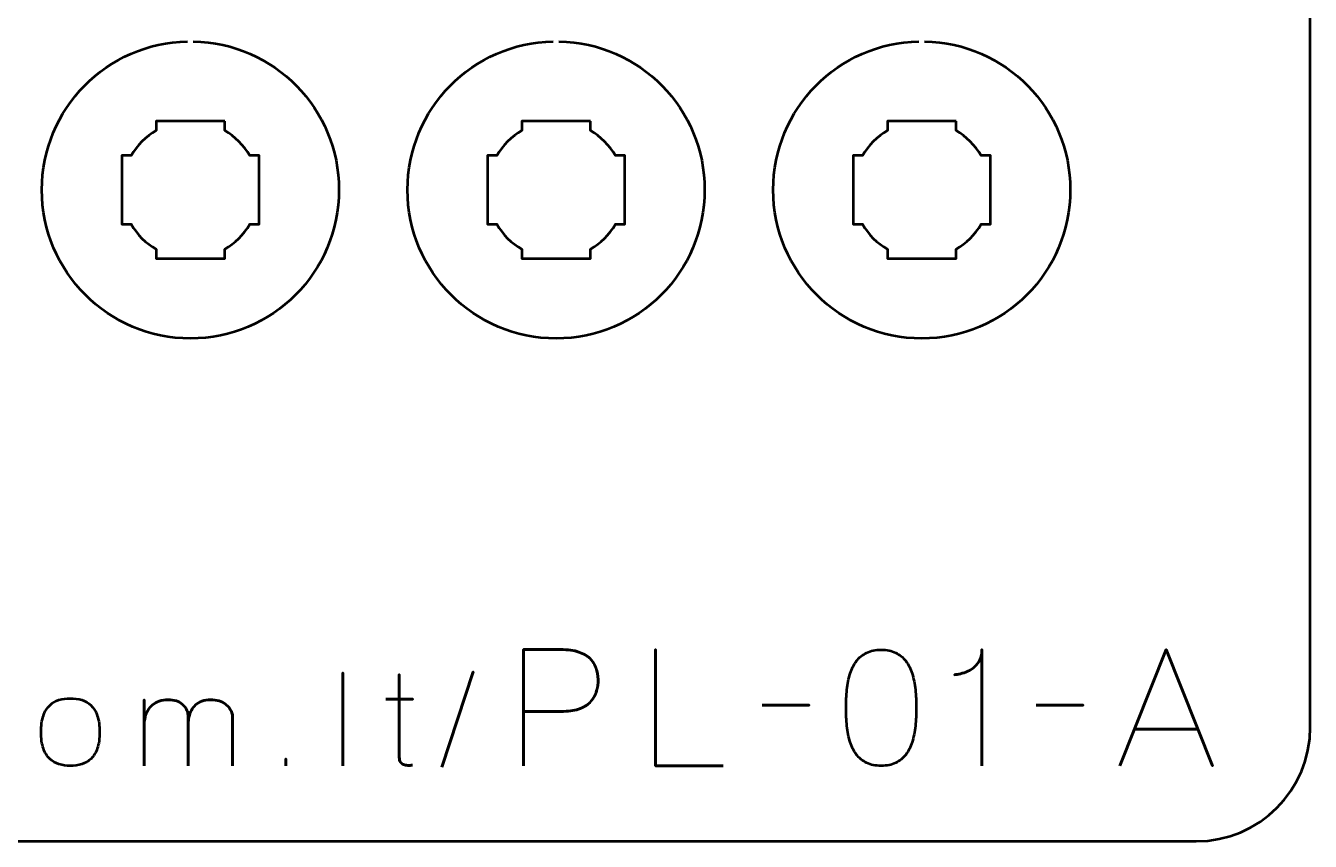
# Model space of a CAD drawing. Header units: centimetres. Extents: x -21 to 0, y -29.7 to 0.
# Drawn here: x -5.62 to 0, y -29.7 to -26.13 of the extents above; entities that cross this region are included whole.
import ezdxf

# ---------------------------------------------------------------- set-up
doc = ezdxf.new("R2010")
doc.units = ezdxf.units.CM
doc.header["$MEASUREMENT"] = 0
doc.layers.add('Layer 1', color=7, linetype='Continuous')

msp = doc.modelspace()

# ---------------------------------------------------------------- linework, layer by layer
at = {"layer": 'Layer 1', "color": 1, "lineweight": 53}
msp.add_open_spline([(-21.00003, -29.19995), (-21.00003, -29.19995), (-21.00003, -5.89992), (-21.00003, -5.89992), (-21.00003, -5.89992), (-21.00003, -5.81709), (-20.93286, -5.74992), (-20.85003, -5.74992), (-20.85003, -5.74992), (-20.7672, -5.74992), (-20.70003, -5.68275), (-20.70003, -5.59992), (-20.70003, -5.59992), (-20.70003, -5.51709), (-20.7672, -5.44992), (-20.85003, -5.44992), (-20.85003, -5.44992), (-20.93286, -5.44992), (-21.00003, -5.38275), (-21.00003, -5.29992), (-21.00003, -5.29992), (-21.00003, -5.21709), (-20.93286, -5.14992), (-20.85003, -5.14992), (-20.85003, -5.14992), (-20.7672, -5.14992), (-20.70003, -5.08275), (-20.70003, -4.99992), (-20.70003, -4.99992), (-20.70003, -4.91709), (-20.7672, -4.84992), (-20.85003, -4.84992), (-20.85003, -4.84992), (-20.93286, -4.84992), (-21.00003, -4.78275), (-21.00003, -4.69992), (-21.00003, -4.69992), (-21.00003, -4.61709), (-20.93286, -4.54992), (-20.85003, -4.54992), (-20.85003, -4.54992), (-20.7672, -4.54992), (-20.70003, -4.48275), (-20.70003, -4.39992), (-20.70003, -4.39992), (-20.70003, -4.31709), (-20.7672, -4.24992), (-20.85003, -4.24992), (-20.85003, -4.24992), (-20.93286, -4.24992), (-21.00003, -4.18275), (-21.00003, -4.09992), (-21.00003, -4.09992), (-21.00003, -4.01709), (-20.93286, -3.94992), (-20.85003, -3.94992), (-20.85003, -3.94992), (-20.7672, -3.94992), (-20.70003, -3.88275), (-20.70003, -3.79992), (-20.70003, -3.79992), (-20.70003, -3.71709), (-20.7672, -3.64992), (-20.85003, -3.64992), (-20.85003, -3.64992), (-20.93286, -3.64992), (-21.00003, -3.58275), (-21.00003, -3.49992), (-21.00003, -3.49992), (-21.00003, -3.41709), (-20.93286, -3.34992), (-20.85003, -3.34992), (-20.85003, -3.34992), (-20.7672, -3.34992), (-20.70003, -3.28275), (-20.70003, -3.19992), (-20.70003, -3.19992), (-20.70003, -3.11709), (-20.7672, -3.04992), (-20.85003, -3.04992), (-20.85003, -3.04992), (-20.93286, -3.04992), (-21.00003, -2.98275), (-21.00003, -2.89992), (-21.00003, -2.89992), (-21.00003, -2.81709), (-20.93286, -2.74992), (-20.85003, -2.74992), (-20.85003, -2.74992), (-20.7672, -2.74992), (-20.70003, -2.68275), (-20.70003, -2.59992), (-20.70003, -2.59992), (-20.70003, -2.51709), (-20.7672, -2.44992), (-20.85003, -2.44992), (-20.85003, -2.44992), (-20.93286, -2.44992), (-21.00003, -2.38275), (-21.00003, -2.29992), (-21.00003, -2.29992), (-21.00003, -2.21709), (-20.93286, -2.14992), (-20.85003, -2.14992), (-20.85003, -2.14992), (-20.7672, -2.14992), (-20.70003, -2.08275), (-20.70003, -1.99992), (-20.70003, -1.99992), (-20.70003, -1.91709), (-20.7672, -1.84992), (-20.85003, -1.84992), (-20.85003, -1.84992), (-20.93286, -1.84992), (-21.00003, -1.78275), (-21.00003, -1.69992), (-21.00003, -1.69992), (-21.00003, -1.61709), (-20.93286, -1.54992), (-20.85003, -1.54992), (-20.85003, -1.54992), (-20.7672, -1.54992), (-20.70003, -1.48275), (-20.70003, -1.39992), (-20.70003, -1.39992), (-20.70003, -1.31709), (-20.7672, -1.24992), (-20.85003, -1.24992), (-20.85003, -1.24992), (-20.93286, -1.24992), (-21.00003, -1.18275), (-21.00003, -1.09992), (-21.00003, -1.09992), (-21.00003, -1.09992), (-21.00003, -0.49992), (-21.00003, -0.49992), (-21.00003, -0.49992), (-21.00003, -0.22295), (-20.77694, 0.00004), (-20.49994, 0.00004), (-20.49994, 0.00004), (-20.49994, 0.00004), (-0.50008, 0.00004), (-0.50008, 0.00004), (-0.50008, 0.00004), (-0.22294, 0.00004), (0.00002, -0.22295), (0.00002, -0.49992), (0.00002, -0.49992), (0.00002, -0.49992), (0.00002, -29.19995), (0.00002, -29.19995), (0.00002, -29.19995), (0.00002, -29.47695), (-0.22294, -29.70004), (-0.50008, -29.70004), (-0.50008, -29.70004), (-0.50008, -29.70004), (-20.49994, -29.70004), (-20.49994, -29.70004), (-20.49994, -29.70004), (-20.77694, -29.70004), (-21.00003, -29.47695), (-21.00003, -29.19995)], degree=3, knots=[0, 0, 0, 0, 0.0243902, 0.0243902, 0.0243902, 0.0243902, 0.0487805, 0.0487805, 0.0487805, 0.0487805, 0.0731707, 0.0731707, 0.0731707, 0.0731707, 0.097561, 0.097561, 0.097561, 0.097561, 0.1219512, 0.1219512, 0.1219512, 0.1219512, 0.1463415, 0.1463415, 0.1463415, 0.1463415, 0.1707317, 0.1707317, 0.1707317, 0.1707317, 0.195122, 0.195122, 0.195122, 0.195122, 0.2195122, 0.2195122, 0.2195122, 0.2195122, 0.2439024, 0.2439024, 0.2439024, 0.2439024, 0.2682927, 0.2682927, 0.2682927, 0.2682927, 0.2926829, 0.2926829, 0.2926829, 0.2926829, 0.3170732, 0.3170732, 0.3170732, 0.3170732, 0.3414634, 0.3414634, 0.3414634, 0.3414634, 0.3658537, 0.3658537, 0.3658537, 0.3658537, 0.3902439, 0.3902439, 0.3902439, 0.3902439, 0.4146341, 0.4146341, 0.4146341, 0.4146341, 0.4390244, 0.4390244, 0.4390244, 0.4390244, 0.4634146, 0.4634146, 0.4634146, 0.4634146, 0.4878049, 0.4878049, 0.4878049, 0.4878049, 0.5121951, 0.5121951, 0.5121951, 0.5121951, 0.5365854, 0.5365854, 0.5365854, 0.5365854, 0.5609756, 0.5609756, 0.5609756, 0.5609756, 0.5853659, 0.5853659, 0.5853659, 0.5853659, 0.6097561, 0.6097561, 0.6097561, 0.6097561, 0.6341463, 0.6341463, 0.6341463, 0.6341463, 0.6585366, 0.6585366, 0.6585366, 0.6585366, 0.6829268, 0.6829268, 0.6829268, 0.6829268, 0.7073171, 0.7073171, 0.7073171, 0.7073171, 0.7317073, 0.7317073, 0.7317073, 0.7317073, 0.7560976, 0.7560976, 0.7560976, 0.7560976, 0.7804878, 0.7804878, 0.7804878, 0.7804878, 0.804878, 0.804878, 0.804878, 0.804878, 0.8292683, 0.8292683, 0.8292683, 0.8292683, 0.8536585, 0.8536585, 0.8536585, 0.8536585, 0.8780488, 0.8780488, 0.8780488, 0.8780488, 0.902439, 0.902439, 0.902439, 0.902439, 0.9268293, 0.9268293, 0.9268293, 0.9268293, 0.9512195, 0.9512195, 0.9512195, 0.9512195, 0.9756098, 0.9756098, 0.9756098, 0.9756098, 1, 1, 1, 1], dxfattribs=at)
at = {"layer": 'Layer 1', "lineweight": 53}
for points, knots in [([(-4.88748, -26.20009), (-4.53411, -26.20677), (-4.25001, -26.49519), (-4.25001, -26.84993), (-4.25001, -26.84993), (-4.25001, -27.20912), (-4.54084, -27.49995), (-4.90001, -27.49995), (-4.90001, -27.49995), (-5.25894, -27.49995), (-5.55001, -27.20912), (-5.55001, -26.84993), (-5.55001, -26.84993), (-5.55001, -26.49517), (-5.26565, -26.20674), (-4.91248, -26.20009)], [0, 0, 0, 0, 0.25, 0.25, 0.25, 0.25, 0.5, 0.5, 0.5, 0.5, 0.75, 0.75, 0.75, 0.75, 1, 1, 1, 1]), ([(-3.28748, -26.20009), (-2.93411, -26.20677), (-2.65001, -26.49519), (-2.65001, -26.84993), (-2.65001, -26.84993), (-2.65001, -27.20912), (-2.94084, -27.49995), (-3.30001, -27.49995), (-3.30001, -27.49995), (-3.65894, -27.49995), (-3.95001, -27.20912), (-3.95001, -26.84993), (-3.95001, -26.84993), (-3.95001, -26.49517), (-3.66565, -26.20674), (-3.31248, -26.20009)], [0, 0, 0, 0, 0.25, 0.25, 0.25, 0.25, 0.5, 0.5, 0.5, 0.5, 0.75, 0.75, 0.75, 0.75, 1, 1, 1, 1]), ([(-1.68748, -26.20009), (-1.33411, -26.20677), (-1.05001, -26.49519), (-1.05001, -26.84993), (-1.05001, -26.84993), (-1.05001, -27.20912), (-1.34084, -27.49995), (-1.70001, -27.49995), (-1.70001, -27.49995), (-2.05894, -27.49995), (-2.35001, -27.20912), (-2.35001, -26.84993), (-2.35001, -26.84993), (-2.35001, -26.49517), (-2.06565, -26.20674), (-1.71248, -26.20009)], [0, 0, 0, 0, 0.25, 0.25, 0.25, 0.25, 0.5, 0.5, 0.5, 0.5, 0.75, 0.75, 0.75, 0.75, 1, 1, 1, 1]), ([(-4.74998, -26.55), (-4.74998, -26.55), (-4.74998, -26.59008), (-4.74998, -26.59008), (-4.74998, -26.59008), (-4.70442, -26.61644), (-4.66644, -26.65443), (-4.6401, -26.7), (-4.6401, -26.7), (-4.6401, -26.7), (-4.59999, -26.7), (-4.59999, -26.7), (-4.59999, -26.7), (-4.59999, -26.7), (-4.59999, -27.00001), (-4.59999, -27.00001), (-4.59999, -27.00001), (-4.59999, -27.00001), (-4.64016, -27.00001), (-4.64016, -27.00001), (-4.64016, -27.00001), (-4.6665, -27.04554), (-4.70445, -27.08348), (-4.74998, -27.10981), (-4.74998, -27.10981), (-4.74998, -27.10981), (-4.74998, -27.15), (-4.74998, -27.15), (-4.74998, -27.15), (-4.74998, -27.15), (-5.04999, -27.15), (-5.04999, -27.15), (-5.04999, -27.15), (-5.04999, -27.15), (-5.04999, -27.10982), (-5.04999, -27.10982), (-5.04999, -27.10982), (-5.09553, -27.08349), (-5.13349, -27.04554), (-5.15984, -27.00001), (-5.15984, -27.00001), (-5.15984, -27.00001), (-5.19999, -27.00001), (-5.19999, -27.00001), (-5.19999, -27.00001), (-5.19999, -27.00001), (-5.19999, -26.85148), (-5.19999, -26.85148), (-5.19999, -26.85148), (-5.19999, -26.85148), (-5.20001, -26.84993), (-5.20001, -26.84993), (-5.20001, -26.84993), (-5.20001, -26.84993), (-5.19999, -26.84838), (-5.19999, -26.84838), (-5.19999, -26.84838), (-5.19999, -26.84838), (-5.19999, -26.7), (-5.19999, -26.7), (-5.19999, -26.7), (-5.19999, -26.7), (-5.1599, -26.7), (-5.1599, -26.7), (-5.1599, -26.7), (-5.13355, -26.65443), (-5.09555, -26.61643), (-5.04999, -26.59007), (-5.04999, -26.59007), (-5.04999, -26.59007), (-5.04999, -26.55), (-5.04999, -26.55), (-5.04999, -26.55), (-5.04999, -26.55), (-4.74998, -26.55), (-4.74998, -26.55)], [0, 0, 0, 0, 0.0526316, 0.0526316, 0.0526316, 0.0526316, 0.1052632, 0.1052632, 0.1052632, 0.1052632, 0.1578947, 0.1578947, 0.1578947, 0.1578947, 0.2105263, 0.2105263, 0.2105263, 0.2105263, 0.2631579, 0.2631579, 0.2631579, 0.2631579, 0.3157895, 0.3157895, 0.3157895, 0.3157895, 0.3684211, 0.3684211, 0.3684211, 0.3684211, 0.4210526, 0.4210526, 0.4210526, 0.4210526, 0.4736842, 0.4736842, 0.4736842, 0.4736842, 0.5263158, 0.5263158, 0.5263158, 0.5263158, 0.5789474, 0.5789474, 0.5789474, 0.5789474, 0.6315789, 0.6315789, 0.6315789, 0.6315789, 0.6842105, 0.6842105, 0.6842105, 0.6842105, 0.7368421, 0.7368421, 0.7368421, 0.7368421, 0.7894737, 0.7894737, 0.7894737, 0.7894737, 0.8421053, 0.8421053, 0.8421053, 0.8421053, 0.8947368, 0.8947368, 0.8947368, 0.8947368, 0.9473684, 0.9473684, 0.9473684, 0.9473684, 1, 1, 1, 1]), ([(-3.14998, -26.55), (-3.14998, -26.55), (-3.14998, -26.59008), (-3.14998, -26.59008), (-3.14998, -26.59008), (-3.10442, -26.61644), (-3.06644, -26.65443), (-3.0401, -26.7), (-3.0401, -26.7), (-3.0401, -26.7), (-2.99999, -26.7), (-2.99999, -26.7), (-2.99999, -26.7), (-2.99999, -26.7), (-2.99999, -27.00001), (-2.99999, -27.00001), (-2.99999, -27.00001), (-2.99999, -27.00001), (-3.04016, -27.00001), (-3.04016, -27.00001), (-3.04016, -27.00001), (-3.0665, -27.04554), (-3.10445, -27.08348), (-3.14998, -27.10981), (-3.14998, -27.10981), (-3.14998, -27.10981), (-3.14998, -27.15), (-3.14998, -27.15), (-3.14998, -27.15), (-3.14998, -27.15), (-3.44999, -27.15), (-3.44999, -27.15), (-3.44999, -27.15), (-3.44999, -27.15), (-3.44999, -27.10982), (-3.44999, -27.10982), (-3.44999, -27.10982), (-3.49553, -27.08349), (-3.53349, -27.04554), (-3.55984, -27.00001), (-3.55984, -27.00001), (-3.55984, -27.00001), (-3.59999, -27.00001), (-3.59999, -27.00001), (-3.59999, -27.00001), (-3.59999, -27.00001), (-3.59999, -26.85148), (-3.59999, -26.85148), (-3.59999, -26.85148), (-3.59999, -26.85148), (-3.60001, -26.84993), (-3.60001, -26.84993), (-3.60001, -26.84993), (-3.60001, -26.84993), (-3.59999, -26.84838), (-3.59999, -26.84838), (-3.59999, -26.84838), (-3.59999, -26.84838), (-3.59999, -26.7), (-3.59999, -26.7), (-3.59999, -26.7), (-3.59999, -26.7), (-3.5599, -26.7), (-3.5599, -26.7), (-3.5599, -26.7), (-3.53355, -26.65443), (-3.49555, -26.61643), (-3.44999, -26.59007), (-3.44999, -26.59007), (-3.44999, -26.59007), (-3.44999, -26.55), (-3.44999, -26.55), (-3.44999, -26.55), (-3.44999, -26.55), (-3.14998, -26.55), (-3.14998, -26.55)], [0, 0, 0, 0, 0.0526316, 0.0526316, 0.0526316, 0.0526316, 0.1052632, 0.1052632, 0.1052632, 0.1052632, 0.1578947, 0.1578947, 0.1578947, 0.1578947, 0.2105263, 0.2105263, 0.2105263, 0.2105263, 0.2631579, 0.2631579, 0.2631579, 0.2631579, 0.3157895, 0.3157895, 0.3157895, 0.3157895, 0.3684211, 0.3684211, 0.3684211, 0.3684211, 0.4210526, 0.4210526, 0.4210526, 0.4210526, 0.4736842, 0.4736842, 0.4736842, 0.4736842, 0.5263158, 0.5263158, 0.5263158, 0.5263158, 0.5789474, 0.5789474, 0.5789474, 0.5789474, 0.6315789, 0.6315789, 0.6315789, 0.6315789, 0.6842105, 0.6842105, 0.6842105, 0.6842105, 0.7368421, 0.7368421, 0.7368421, 0.7368421, 0.7894737, 0.7894737, 0.7894737, 0.7894737, 0.8421053, 0.8421053, 0.8421053, 0.8421053, 0.8947368, 0.8947368, 0.8947368, 0.8947368, 0.9473684, 0.9473684, 0.9473684, 0.9473684, 1, 1, 1, 1]), ([(-1.54998, -26.55), (-1.54998, -26.55), (-1.54998, -26.59008), (-1.54998, -26.59008), (-1.54998, -26.59008), (-1.50442, -26.61644), (-1.46644, -26.65443), (-1.4401, -26.7), (-1.4401, -26.7), (-1.4401, -26.7), (-1.39999, -26.7), (-1.39999, -26.7), (-1.39999, -26.7), (-1.39999, -26.7), (-1.39999, -27.00001), (-1.39999, -27.00001), (-1.39999, -27.00001), (-1.39999, -27.00001), (-1.44016, -27.00001), (-1.44016, -27.00001), (-1.44016, -27.00001), (-1.4665, -27.04554), (-1.50445, -27.08348), (-1.54998, -27.10981), (-1.54998, -27.10981), (-1.54998, -27.10981), (-1.54998, -27.15), (-1.54998, -27.15), (-1.54998, -27.15), (-1.54998, -27.15), (-1.84999, -27.15), (-1.84999, -27.15), (-1.84999, -27.15), (-1.84999, -27.15), (-1.84999, -27.10982), (-1.84999, -27.10982), (-1.84999, -27.10982), (-1.89553, -27.08349), (-1.93349, -27.04554), (-1.95984, -27.00001), (-1.95984, -27.00001), (-1.95984, -27.00001), (-1.99999, -27.00001), (-1.99999, -27.00001), (-1.99999, -27.00001), (-1.99999, -27.00001), (-1.99999, -26.85148), (-1.99999, -26.85148), (-1.99999, -26.85148), (-1.99999, -26.85148), (-2.00001, -26.84993), (-2.00001, -26.84993), (-2.00001, -26.84993), (-2.00001, -26.84993), (-1.99999, -26.84838), (-1.99999, -26.84838), (-1.99999, -26.84838), (-1.99999, -26.84838), (-1.99999, -26.7), (-1.99999, -26.7), (-1.99999, -26.7), (-1.99999, -26.7), (-1.9599, -26.7), (-1.9599, -26.7), (-1.9599, -26.7), (-1.93355, -26.65443), (-1.89555, -26.61643), (-1.84999, -26.59007), (-1.84999, -26.59007), (-1.84999, -26.59007), (-1.84999, -26.55), (-1.84999, -26.55), (-1.84999, -26.55), (-1.84999, -26.55), (-1.54998, -26.55), (-1.54998, -26.55)], [0, 0, 0, 0, 0.0526316, 0.0526316, 0.0526316, 0.0526316, 0.1052632, 0.1052632, 0.1052632, 0.1052632, 0.1578947, 0.1578947, 0.1578947, 0.1578947, 0.2105263, 0.2105263, 0.2105263, 0.2105263, 0.2631579, 0.2631579, 0.2631579, 0.2631579, 0.3157895, 0.3157895, 0.3157895, 0.3157895, 0.3684211, 0.3684211, 0.3684211, 0.3684211, 0.4210526, 0.4210526, 0.4210526, 0.4210526, 0.4736842, 0.4736842, 0.4736842, 0.4736842, 0.5263158, 0.5263158, 0.5263158, 0.5263158, 0.5789474, 0.5789474, 0.5789474, 0.5789474, 0.6315789, 0.6315789, 0.6315789, 0.6315789, 0.6842105, 0.6842105, 0.6842105, 0.6842105, 0.7368421, 0.7368421, 0.7368421, 0.7368421, 0.7894737, 0.7894737, 0.7894737, 0.7894737, 0.8421053, 0.8421053, 0.8421053, 0.8421053, 0.8947368, 0.8947368, 0.8947368, 0.8947368, 0.9473684, 0.9473684, 0.9473684, 0.9473684, 1, 1, 1, 1])]:
    msp.add_open_spline(points, degree=3, knots=knots, dxfattribs=at)
at = {"layer": 'Layer 1', "color": 5, "lineweight": 53}
for points, knots in [([(-3.44268, -29.36992), (-3.44268, -29.36992), (-3.44268, -28.86121), (-3.44268, -28.86121), (-3.44268, -28.86121), (-3.44268, -28.86121), (-3.2804, -28.86121), (-3.2804, -28.86121), (-3.2804, -28.86121), (-3.24794, -28.86133), (-3.22125, -28.86497), (-3.2002, -28.87203), (-3.2002, -28.87203), (-3.17927, -28.87897), (-3.16281, -28.88861), (-3.15093, -28.90084), (-3.15093, -28.90084), (-3.13905, -28.91295), (-3.13059, -28.92683), (-3.12541, -28.94247), (-3.12541, -28.94247), (-3.12036, -28.95811), (-3.11742, -28.97445), (-3.11671, -28.99174), (-3.11671, -28.99174), (-3.11589, -29.00903), (-3.11789, -29.02596), (-3.12259, -29.04242), (-3.12259, -29.04242), (-3.12741, -29.05889), (-3.13553, -29.07382), (-3.14717, -29.08723), (-3.14717, -29.08723), (-3.15869, -29.10063), (-3.17433, -29.11133), (-3.19397, -29.11921), (-3.19397, -29.11921), (-3.21361, -29.12721), (-3.23795, -29.13121), (-3.26699, -29.13144), (-3.26699, -29.13144), (-3.26699, -29.13144), (-3.44268, -29.13144), (-3.44268, -29.13144), (-3.44268, -29.13144), (-3.44268, -29.13144), (-3.26699, -29.13144), (-3.26699, -29.13144), (-3.26699, -29.13144), (-3.23854, -29.13121), (-3.21443, -29.12721), (-3.19491, -29.11921), (-3.19491, -29.11921), (-3.17527, -29.11133), (-3.15963, -29.10063), (-3.14787, -29.08723), (-3.14787, -29.08723), (-3.13623, -29.07382), (-3.12788, -29.05889), (-3.12294, -29.04242), (-3.12294, -29.04242), (-3.118, -29.02596), (-3.11589, -29.00903), (-3.11671, -28.99174), (-3.11671, -28.99174), (-3.11742, -28.97445), (-3.12036, -28.95811), (-3.12565, -28.94247), (-3.12565, -28.94247), (-3.13082, -28.92683), (-3.13952, -28.91295), (-3.1514, -28.90084), (-3.1514, -28.90084), (-3.16339, -28.88861), (-3.17986, -28.87897), (-3.20079, -28.87203), (-3.20079, -28.87203), (-3.22184, -28.86497), (-3.2483, -28.86133), (-3.2804, -28.86121), (-3.2804, -28.86121), (-3.2804, -28.86121), (-3.44268, -28.86121), (-3.44268, -28.86121), (-3.44268, -28.86121), (-3.44268, -28.86121), (-3.44268, -29.36992), (-3.44268, -29.36992)], [0, 0, 0, 0, 0.0454545, 0.0454545, 0.0454545, 0.0454545, 0.0909091, 0.0909091, 0.0909091, 0.0909091, 0.1363636, 0.1363636, 0.1363636, 0.1363636, 0.1818182, 0.1818182, 0.1818182, 0.1818182, 0.2272727, 0.2272727, 0.2272727, 0.2272727, 0.2727273, 0.2727273, 0.2727273, 0.2727273, 0.3181818, 0.3181818, 0.3181818, 0.3181818, 0.3636364, 0.3636364, 0.3636364, 0.3636364, 0.4090909, 0.4090909, 0.4090909, 0.4090909, 0.4545455, 0.4545455, 0.4545455, 0.4545455, 0.5, 0.5, 0.5, 0.5, 0.5454545, 0.5454545, 0.5454545, 0.5454545, 0.5909091, 0.5909091, 0.5909091, 0.5909091, 0.6363636, 0.6363636, 0.6363636, 0.6363636, 0.6818182, 0.6818182, 0.6818182, 0.6818182, 0.7272727, 0.7272727, 0.7272727, 0.7272727, 0.7727273, 0.7727273, 0.7727273, 0.7727273, 0.8181818, 0.8181818, 0.8181818, 0.8181818, 0.8636364, 0.8636364, 0.8636364, 0.8636364, 0.9090909, 0.9090909, 0.9090909, 0.9090909, 0.9545455, 0.9545455, 0.9545455, 0.9545455, 1, 1, 1, 1]), ([(-2.56849, -29.36992), (-2.56849, -29.36992), (-2.86553, -29.36992), (-2.86553, -29.36992), (-2.86553, -29.36992), (-2.86553, -29.36992), (-2.86553, -28.86121), (-2.86553, -28.86121), (-2.86553, -28.86121), (-2.86553, -28.86121), (-2.86553, -29.36992), (-2.86553, -29.36992), (-2.86553, -29.36992), (-2.86553, -29.36992), (-2.56849, -29.36992), (-2.56849, -29.36992)], [0, 0, 0, 0, 0.25, 0.25, 0.25, 0.25, 0.5, 0.5, 0.5, 0.5, 0.75, 0.75, 0.75, 0.75, 1, 1, 1, 1]), ([(-1.87775, -29.36992), (-1.85305, -29.3698), (-1.83177, -29.36545), (-1.81401, -29.35698), (-1.81401, -29.35698), (-1.79637, -29.34852), (-1.78167, -29.33641), (-1.76991, -29.321), (-1.76991, -29.321), (-1.75827, -29.30548), (-1.7491, -29.28713), (-1.74228, -29.26597), (-1.74228, -29.26597), (-1.73558, -29.2448), (-1.73076, -29.22163), (-1.72805, -29.19623), (-1.72805, -29.19623), (-1.72523, -29.17083), (-1.72382, -29.14414), (-1.72394, -29.11592), (-1.72394, -29.11592), (-1.72382, -29.08781), (-1.72523, -29.06112), (-1.72805, -29.03584), (-1.72805, -29.03584), (-1.73076, -29.01055), (-1.73558, -28.98727), (-1.74228, -28.9661), (-1.74228, -28.9661), (-1.7491, -28.94506), (-1.75827, -28.92671), (-1.76991, -28.91107), (-1.76991, -28.91107), (-1.78167, -28.89555), (-1.79637, -28.88344), (-1.81401, -28.87497), (-1.81401, -28.87497), (-1.83177, -28.86639), (-1.85305, -28.86203), (-1.87775, -28.86192), (-1.87775, -28.86192), (-1.90244, -28.86203), (-1.92373, -28.86639), (-1.94148, -28.87497), (-1.94148, -28.87497), (-1.95912, -28.88344), (-1.97382, -28.89555), (-1.98558, -28.91107), (-1.98558, -28.91107), (-1.99722, -28.92671), (-2.00639, -28.94506), (-2.01321, -28.9661), (-2.01321, -28.9661), (-2.01992, -28.98727), (-2.02474, -29.01055), (-2.02744, -29.03584), (-2.02744, -29.03584), (-2.03027, -29.06112), (-2.03168, -29.08781), (-2.03156, -29.11592), (-2.03156, -29.11592), (-2.03168, -29.14414), (-2.03027, -29.17083), (-2.02744, -29.19623), (-2.02744, -29.19623), (-2.02474, -29.22163), (-2.01992, -29.2448), (-2.01321, -29.26597), (-2.01321, -29.26597), (-2.00639, -29.28713), (-1.99722, -29.30548), (-1.98558, -29.321), (-1.98558, -29.321), (-1.97382, -29.33641), (-1.95912, -29.34852), (-1.94148, -29.35698), (-1.94148, -29.35698), (-1.92373, -29.36545), (-1.90244, -29.3698), (-1.87775, -29.36992)], [0, 0, 0, 0, 0.05, 0.05, 0.05, 0.05, 0.1, 0.1, 0.1, 0.1, 0.15, 0.15, 0.15, 0.15, 0.2, 0.2, 0.2, 0.2, 0.25, 0.25, 0.25, 0.25, 0.3, 0.3, 0.3, 0.3, 0.35, 0.35, 0.35, 0.35, 0.4, 0.4, 0.4, 0.4, 0.45, 0.45, 0.45, 0.45, 0.5, 0.5, 0.5, 0.5, 0.55, 0.55, 0.55, 0.55, 0.6, 0.6, 0.6, 0.6, 0.65, 0.65, 0.65, 0.65, 0.7, 0.7, 0.7, 0.7, 0.75, 0.75, 0.75, 0.75, 0.8, 0.8, 0.8, 0.8, 0.85, 0.85, 0.85, 0.85, 0.9, 0.9, 0.9, 0.9, 0.95, 0.95, 0.95, 0.95, 1, 1, 1, 1]), ([(-1.87775, -29.36992), (-1.85305, -29.3698), (-1.83177, -29.36545), (-1.81401, -29.35698), (-1.81401, -29.35698), (-1.79637, -29.34852), (-1.78167, -29.33641), (-1.76991, -29.321), (-1.76991, -29.321), (-1.75827, -29.30548), (-1.7491, -29.28713), (-1.74228, -29.26597), (-1.74228, -29.26597), (-1.73558, -29.2448), (-1.73076, -29.22163), (-1.72805, -29.19623), (-1.72805, -29.19623), (-1.72523, -29.17083), (-1.72382, -29.14414), (-1.72394, -29.11592), (-1.72394, -29.11592), (-1.72382, -29.08781), (-1.72523, -29.06112), (-1.72805, -29.03584), (-1.72805, -29.03584), (-1.73076, -29.01055), (-1.73558, -28.98727), (-1.74228, -28.9661), (-1.74228, -28.9661), (-1.7491, -28.94506), (-1.75827, -28.92671), (-1.76991, -28.91107), (-1.76991, -28.91107), (-1.78167, -28.89555), (-1.79637, -28.88344), (-1.81401, -28.87497), (-1.81401, -28.87497), (-1.83177, -28.86639), (-1.85305, -28.86203), (-1.87775, -28.86192), (-1.87775, -28.86192), (-1.90244, -28.86203), (-1.92373, -28.86639), (-1.94148, -28.87497), (-1.94148, -28.87497), (-1.95912, -28.88344), (-1.97382, -28.89555), (-1.98558, -28.91107), (-1.98558, -28.91107), (-1.99722, -28.92671), (-2.00639, -28.94506), (-2.01321, -28.9661), (-2.01321, -28.9661), (-2.01992, -28.98727), (-2.02474, -29.01055), (-2.02744, -29.03584), (-2.02744, -29.03584), (-2.03027, -29.06112), (-2.03168, -29.08781), (-2.03156, -29.11592), (-2.03156, -29.11592), (-2.03168, -29.14414), (-2.03027, -29.17083), (-2.02744, -29.19623), (-2.02744, -29.19623), (-2.02474, -29.22163), (-2.01992, -29.2448), (-2.01321, -29.26597), (-2.01321, -29.26597), (-2.00639, -29.28713), (-1.99722, -29.30548), (-1.98558, -29.321), (-1.98558, -29.321), (-1.97382, -29.33641), (-1.95912, -29.34852), (-1.94148, -29.35698), (-1.94148, -29.35698), (-1.92373, -29.36545), (-1.90244, -29.3698), (-1.87775, -29.36992)], [0, 0, 0, 0, 0.05, 0.05, 0.05, 0.05, 0.1, 0.1, 0.1, 0.1, 0.15, 0.15, 0.15, 0.15, 0.2, 0.2, 0.2, 0.2, 0.25, 0.25, 0.25, 0.25, 0.3, 0.3, 0.3, 0.3, 0.35, 0.35, 0.35, 0.35, 0.4, 0.4, 0.4, 0.4, 0.45, 0.45, 0.45, 0.45, 0.5, 0.5, 0.5, 0.5, 0.55, 0.55, 0.55, 0.55, 0.6, 0.6, 0.6, 0.6, 0.65, 0.65, 0.65, 0.65, 0.7, 0.7, 0.7, 0.7, 0.75, 0.75, 0.75, 0.75, 0.8, 0.8, 0.8, 0.8, 0.85, 0.85, 0.85, 0.85, 0.9, 0.9, 0.9, 0.9, 0.95, 0.95, 0.95, 0.95, 1, 1, 1, 1]), ([(-1.43677, -29.36992), (-1.43677, -29.36992), (-1.43677, -28.86121), (-1.43677, -28.86121), (-1.43677, -28.86121), (-1.43689, -28.8785), (-1.43995, -28.89331), (-1.44583, -28.90566), (-1.44583, -28.90566), (-1.45159, -28.91813), (-1.45923, -28.92836), (-1.46864, -28.93659), (-1.46864, -28.93659), (-1.47805, -28.94482), (-1.48816, -28.95141), (-1.49898, -28.95634), (-1.49898, -28.95634), (-1.5098, -28.96117), (-1.52027, -28.96481), (-1.53038, -28.96705), (-1.53038, -28.96705), (-1.54061, -28.9694), (-1.54931, -28.97081), (-1.55672, -28.97128), (-1.55672, -28.97128), (-1.54931, -28.97081), (-1.54061, -28.9694), (-1.53038, -28.96705), (-1.53038, -28.96705), (-1.52027, -28.96481), (-1.5098, -28.96117), (-1.49898, -28.95634), (-1.49898, -28.95634), (-1.48816, -28.95141), (-1.47805, -28.94482), (-1.46864, -28.93659), (-1.46864, -28.93659), (-1.45923, -28.92836), (-1.45159, -28.91813), (-1.44583, -28.90566), (-1.44583, -28.90566), (-1.43995, -28.89331), (-1.43689, -28.8785), (-1.43677, -28.86121), (-1.43677, -28.86121), (-1.43677, -28.86121), (-1.43677, -29.36992), (-1.43677, -29.36992)], [0, 0, 0, 0, 0.0833333, 0.0833333, 0.0833333, 0.0833333, 0.1666667, 0.1666667, 0.1666667, 0.1666667, 0.25, 0.25, 0.25, 0.25, 0.3333333, 0.3333333, 0.3333333, 0.3333333, 0.4166667, 0.4166667, 0.4166667, 0.4166667, 0.5, 0.5, 0.5, 0.5, 0.5833333, 0.5833333, 0.5833333, 0.5833333, 0.6666667, 0.6666667, 0.6666667, 0.6666667, 0.75, 0.75, 0.75, 0.75, 0.8333333, 0.8333333, 0.8333333, 0.8333333, 0.9166667, 0.9166667, 0.9166667, 0.9166667, 1, 1, 1, 1]), ([(-0.83282, -29.36992), (-0.83282, -29.36992), (-0.63103, -28.86121), (-0.63103, -28.86121), (-0.63103, -28.86121), (-0.63103, -28.86121), (-0.42853, -29.36992), (-0.42853, -29.36992), (-0.42853, -29.36992), (-0.42853, -29.36992), (-0.63103, -28.86121), (-0.63103, -28.86121), (-0.63103, -28.86121), (-0.63103, -28.86121), (-0.83282, -29.36992), (-0.83282, -29.36992)], [0, 0, 0, 0, 0.25, 0.25, 0.25, 0.25, 0.5, 0.5, 0.5, 0.5, 0.75, 0.75, 0.75, 0.75, 1, 1, 1, 1]), ([(-4.23347, -29.36992), (-4.23347, -29.36992), (-4.23347, -28.96296), (-4.23347, -28.96296), (-4.23347, -28.96296), (-4.23347, -28.96296), (-4.23347, -29.36992), (-4.23347, -29.36992)], [0, 0, 0, 0, 0.5, 0.5, 0.5, 0.5, 1, 1, 1, 1]), ([(-3.92867, -29.3671), (-3.93563, -29.36766), (-3.94259, -29.36785), (-3.94937, -29.36766), (-3.94937, -29.36766), (-3.95614, -29.36747), (-3.96226, -29.36644), (-3.96781, -29.36437), (-3.96781, -29.36437), (-3.97336, -29.36239), (-3.97778, -29.35882), (-3.98116, -29.35374), (-3.98116, -29.35374), (-3.98446, -29.34866), (-3.98615, -29.34142), (-3.98624, -29.3321), (-3.98624, -29.3321), (-3.98624, -29.32768), (-3.98624, -29.32016), (-3.98624, -29.30962), (-3.98624, -29.30962), (-3.98624, -29.29899), (-3.98624, -29.28619), (-3.98624, -29.27105), (-3.98624, -29.27105), (-3.98624, -29.2559), (-3.98624, -29.23935), (-3.98624, -29.22138), (-3.98624, -29.22138), (-3.98624, -29.20341), (-3.98624, -29.18488), (-3.98624, -29.16569), (-3.98624, -29.16569), (-3.98624, -29.1465), (-3.98624, -29.12759), (-3.98624, -29.10887), (-3.98624, -29.10887), (-3.98624, -29.09015), (-3.98624, -29.07255), (-3.98624, -29.056), (-3.98624, -29.056), (-3.98624, -29.03944), (-3.98624, -29.02476), (-3.98624, -29.01207), (-3.98624, -29.01207), (-3.98624, -28.99927), (-3.98624, -28.9893), (-3.98624, -28.98196), (-3.98624, -28.98196), (-3.98624, -28.97472), (-3.98624, -28.97095), (-3.98624, -28.97086), (-3.98624, -28.97086), (-3.98624, -28.97095), (-3.98624, -28.97472), (-3.98624, -28.98196), (-3.98624, -28.98196), (-3.98624, -28.9893), (-3.98624, -28.99927), (-3.98624, -29.01207), (-3.98624, -29.01207), (-3.98624, -29.02476), (-3.98624, -29.03944), (-3.98624, -29.056), (-3.98624, -29.056), (-3.98624, -29.07255), (-3.98624, -29.09015), (-3.98624, -29.10887), (-3.98624, -29.10887), (-3.98624, -29.12759), (-3.98624, -29.1465), (-3.98624, -29.16569), (-3.98624, -29.16569), (-3.98624, -29.18488), (-3.98624, -29.20341), (-3.98624, -29.22138), (-3.98624, -29.22138), (-3.98624, -29.23935), (-3.98624, -29.2559), (-3.98624, -29.27105), (-3.98624, -29.27105), (-3.98624, -29.28619), (-3.98624, -29.29899), (-3.98624, -29.30962), (-3.98624, -29.30962), (-3.98624, -29.32016), (-3.98624, -29.32768), (-3.98624, -29.3321), (-3.98624, -29.3321), (-3.98615, -29.34142), (-3.98446, -29.34866), (-3.98116, -29.35374), (-3.98116, -29.35374), (-3.97778, -29.35882), (-3.97336, -29.36239), (-3.96781, -29.36437), (-3.96781, -29.36437), (-3.96226, -29.36644), (-3.95614, -29.36747), (-3.94937, -29.36766), (-3.94937, -29.36766), (-3.94259, -29.36785), (-3.93563, -29.36766), (-3.92867, -29.3671)], [0, 0, 0, 0, 0.0384615, 0.0384615, 0.0384615, 0.0384615, 0.0769231, 0.0769231, 0.0769231, 0.0769231, 0.1153846, 0.1153846, 0.1153846, 0.1153846, 0.1538462, 0.1538462, 0.1538462, 0.1538462, 0.1923077, 0.1923077, 0.1923077, 0.1923077, 0.2307692, 0.2307692, 0.2307692, 0.2307692, 0.2692308, 0.2692308, 0.2692308, 0.2692308, 0.3076923, 0.3076923, 0.3076923, 0.3076923, 0.3461538, 0.3461538, 0.3461538, 0.3461538, 0.3846154, 0.3846154, 0.3846154, 0.3846154, 0.4230769, 0.4230769, 0.4230769, 0.4230769, 0.4615385, 0.4615385, 0.4615385, 0.4615385, 0.5, 0.5, 0.5, 0.5, 0.5384615, 0.5384615, 0.5384615, 0.5384615, 0.5769231, 0.5769231, 0.5769231, 0.5769231, 0.6153846, 0.6153846, 0.6153846, 0.6153846, 0.6538462, 0.6538462, 0.6538462, 0.6538462, 0.6923077, 0.6923077, 0.6923077, 0.6923077, 0.7307692, 0.7307692, 0.7307692, 0.7307692, 0.7692308, 0.7692308, 0.7692308, 0.7692308, 0.8076923, 0.8076923, 0.8076923, 0.8076923, 0.8461538, 0.8461538, 0.8461538, 0.8461538, 0.8846154, 0.8846154, 0.8846154, 0.8846154, 0.9230769, 0.9230769, 0.9230769, 0.9230769, 0.9615385, 0.9615385, 0.9615385, 0.9615385, 1, 1, 1, 1]), ([(-3.80054, -29.37556), (-3.80054, -29.37556), (-3.66225, -28.95901), (-3.66225, -28.95901), (-3.66225, -28.95901), (-3.66225, -28.95901), (-3.80054, -29.37556), (-3.80054, -29.37556)], [0, 0, 0, 0, 0.5, 0.5, 0.5, 0.5, 1, 1, 1, 1]), ([(-5.42557, -29.36992), (-5.40779, -29.37001), (-5.39124, -29.36776), (-5.37581, -29.36296), (-5.37581, -29.36296), (-5.36038, -29.35816), (-5.34674, -29.35016), (-5.33507, -29.33897), (-5.33507, -29.33897), (-5.32331, -29.32778), (-5.31419, -29.31263), (-5.30751, -29.29344), (-5.30751, -29.29344), (-5.30093, -29.27434), (-5.29754, -29.25054), (-5.29744, -29.22204), (-5.29744, -29.22204), (-5.29754, -29.19363), (-5.30093, -29.16992), (-5.30751, -29.15092), (-5.30751, -29.15092), (-5.31419, -29.13191), (-5.32331, -29.11677), (-5.33507, -29.10557), (-5.33507, -29.10557), (-5.34674, -29.09447), (-5.36038, -29.08648), (-5.37581, -29.08168), (-5.37581, -29.08168), (-5.39124, -29.07688), (-5.40779, -29.07462), (-5.42557, -29.07472), (-5.42557, -29.07472), (-5.44316, -29.07462), (-5.45972, -29.07688), (-5.47515, -29.08168), (-5.47515, -29.08168), (-5.49058, -29.08648), (-5.50412, -29.09447), (-5.51588, -29.10557), (-5.51588, -29.10557), (-5.52764, -29.11677), (-5.53686, -29.13191), (-5.54354, -29.15092), (-5.54354, -29.15092), (-5.55022, -29.16992), (-5.55361, -29.19363), (-5.5537, -29.22204), (-5.5537, -29.22204), (-5.55361, -29.25054), (-5.55022, -29.27434), (-5.54354, -29.29344), (-5.54354, -29.29344), (-5.53686, -29.31263), (-5.52764, -29.32778), (-5.51588, -29.33897), (-5.51588, -29.33897), (-5.50412, -29.35016), (-5.49058, -29.35816), (-5.47515, -29.36296), (-5.47515, -29.36296), (-5.45972, -29.36776), (-5.44316, -29.37001), (-5.42557, -29.36992)], [0, 0, 0, 0, 0.0625, 0.0625, 0.0625, 0.0625, 0.125, 0.125, 0.125, 0.125, 0.1875, 0.1875, 0.1875, 0.1875, 0.25, 0.25, 0.25, 0.25, 0.3125, 0.3125, 0.3125, 0.3125, 0.375, 0.375, 0.375, 0.375, 0.4375, 0.4375, 0.4375, 0.4375, 0.5, 0.5, 0.5, 0.5, 0.5625, 0.5625, 0.5625, 0.5625, 0.625, 0.625, 0.625, 0.625, 0.6875, 0.6875, 0.6875, 0.6875, 0.75, 0.75, 0.75, 0.75, 0.8125, 0.8125, 0.8125, 0.8125, 0.875, 0.875, 0.875, 0.875, 0.9375, 0.9375, 0.9375, 0.9375, 1, 1, 1, 1]), ([(-5.42557, -29.36992), (-5.40779, -29.37001), (-5.39124, -29.36776), (-5.37581, -29.36296), (-5.37581, -29.36296), (-5.36038, -29.35816), (-5.34674, -29.35016), (-5.33507, -29.33897), (-5.33507, -29.33897), (-5.32331, -29.32778), (-5.31419, -29.31263), (-5.30751, -29.29344), (-5.30751, -29.29344), (-5.30093, -29.27434), (-5.29754, -29.25054), (-5.29744, -29.22204), (-5.29744, -29.22204), (-5.29754, -29.19363), (-5.30093, -29.16992), (-5.30751, -29.15092), (-5.30751, -29.15092), (-5.31419, -29.13191), (-5.32331, -29.11677), (-5.33507, -29.10557), (-5.33507, -29.10557), (-5.34674, -29.09447), (-5.36038, -29.08648), (-5.37581, -29.08168), (-5.37581, -29.08168), (-5.39124, -29.07688), (-5.40779, -29.07462), (-5.42557, -29.07472), (-5.42557, -29.07472), (-5.44316, -29.07462), (-5.45972, -29.07688), (-5.47515, -29.08168), (-5.47515, -29.08168), (-5.49058, -29.08648), (-5.50412, -29.09447), (-5.51588, -29.10557), (-5.51588, -29.10557), (-5.52764, -29.11677), (-5.53686, -29.13191), (-5.54354, -29.15092), (-5.54354, -29.15092), (-5.55022, -29.16992), (-5.55361, -29.19363), (-5.5537, -29.22204), (-5.5537, -29.22204), (-5.55361, -29.25054), (-5.55022, -29.27434), (-5.54354, -29.29344), (-5.54354, -29.29344), (-5.53686, -29.31263), (-5.52764, -29.32778), (-5.51588, -29.33897), (-5.51588, -29.33897), (-5.50412, -29.35016), (-5.49058, -29.35816), (-5.47515, -29.36296), (-5.47515, -29.36296), (-5.45972, -29.36776), (-5.44316, -29.37001), (-5.42557, -29.36992)], [0, 0, 0, 0, 0.0625, 0.0625, 0.0625, 0.0625, 0.125, 0.125, 0.125, 0.125, 0.1875, 0.1875, 0.1875, 0.1875, 0.25, 0.25, 0.25, 0.25, 0.3125, 0.3125, 0.3125, 0.3125, 0.375, 0.375, 0.375, 0.375, 0.4375, 0.4375, 0.4375, 0.4375, 0.5, 0.5, 0.5, 0.5, 0.5625, 0.5625, 0.5625, 0.5625, 0.625, 0.625, 0.625, 0.625, 0.6875, 0.6875, 0.6875, 0.6875, 0.75, 0.75, 0.75, 0.75, 0.8125, 0.8125, 0.8125, 0.8125, 0.875, 0.875, 0.875, 0.875, 0.9375, 0.9375, 0.9375, 0.9375, 1, 1, 1, 1]), ([(-4.90968, -29.36992), (-4.90968, -29.36983), (-4.90968, -29.3671), (-4.90968, -29.36174), (-4.90968, -29.36174), (-4.90968, -29.35647), (-4.90968, -29.34922), (-4.90968, -29.3401), (-4.90968, -29.3401), (-4.90968, -29.33088), (-4.90968, -29.32053), (-4.90968, -29.30887), (-4.90968, -29.30887), (-4.90968, -29.2973), (-4.90968, -29.28516), (-4.90968, -29.27237), (-4.90968, -29.27237), (-4.90968, -29.25967), (-4.90968, -29.24715), (-4.90968, -29.23474), (-4.90968, -29.23474), (-4.90968, -29.22232), (-4.90968, -29.21065), (-4.90968, -29.19993), (-4.90968, -29.19993), (-4.90968, -29.18911), (-4.90968, -29.17989), (-4.90968, -29.17208), (-4.90968, -29.17208), (-4.90968, -29.16437), (-4.90968, -29.15882), (-4.90968, -29.15543), (-4.90968, -29.15543), (-4.90958, -29.15016), (-4.91043, -29.14424), (-4.91203, -29.13775), (-4.91203, -29.13775), (-4.91363, -29.13116), (-4.91636, -29.12458), (-4.92021, -29.11799), (-4.92021, -29.11799), (-4.92407, -29.11131), (-4.92943, -29.1052), (-4.93611, -29.09955), (-4.93611, -29.09955), (-4.94288, -29.09391), (-4.95135, -29.08939), (-4.96151, -29.08591), (-4.96151, -29.08591), (-4.97177, -29.08243), (-4.98399, -29.08055), (-4.99829, -29.08036), (-4.99829, -29.08036), (-5.01259, -29.08036), (-5.02539, -29.08234), (-5.03658, -29.08629), (-5.03658, -29.08629), (-5.04787, -29.09033), (-5.05756, -29.09588), (-5.06584, -29.10294), (-5.06584, -29.10294), (-5.07402, -29.11), (-5.08089, -29.11809), (-5.08625, -29.1273), (-5.08625, -29.1273), (-5.09161, -29.13643), (-5.09557, -29.14612), (-5.0982, -29.15647), (-5.0982, -29.15647), (-5.10083, -29.16672), (-5.10215, -29.17716), (-5.10215, -29.18761), (-5.10215, -29.18761), (-5.10215, -29.17716), (-5.10083, -29.16672), (-5.0982, -29.15647), (-5.0982, -29.15647), (-5.09557, -29.14612), (-5.09161, -29.13643), (-5.08625, -29.1273), (-5.08625, -29.1273), (-5.08089, -29.11809), (-5.07402, -29.11), (-5.06584, -29.10294), (-5.06584, -29.10294), (-5.05756, -29.09588), (-5.04787, -29.09033), (-5.03658, -29.08629), (-5.03658, -29.08629), (-5.02539, -29.08234), (-5.01259, -29.08036), (-4.99829, -29.08036), (-4.99829, -29.08036), (-4.98399, -29.08055), (-4.97177, -29.08243), (-4.96151, -29.08591), (-4.96151, -29.08591), (-4.95135, -29.08939), (-4.94288, -29.09391), (-4.93611, -29.09955), (-4.93611, -29.09955), (-4.92943, -29.1052), (-4.92407, -29.11131), (-4.92021, -29.11799), (-4.92021, -29.11799), (-4.91636, -29.12458), (-4.91363, -29.13116), (-4.91203, -29.13775), (-4.91203, -29.13775), (-4.91043, -29.14424), (-4.90958, -29.15016), (-4.90968, -29.15543), (-4.90968, -29.15543), (-4.90968, -29.15882), (-4.90968, -29.16437), (-4.90968, -29.17208), (-4.90968, -29.17208), (-4.90968, -29.17989), (-4.90968, -29.18911), (-4.90968, -29.19993), (-4.90968, -29.19993), (-4.90968, -29.21065), (-4.90968, -29.22232), (-4.90968, -29.23474), (-4.90968, -29.23474), (-4.90968, -29.24715), (-4.90968, -29.25967), (-4.90968, -29.27237), (-4.90968, -29.27237), (-4.90968, -29.28516), (-4.90968, -29.2973), (-4.90968, -29.30887), (-4.90968, -29.30887), (-4.90968, -29.32053), (-4.90968, -29.33088), (-4.90968, -29.3401), (-4.90968, -29.3401), (-4.90968, -29.34922), (-4.90968, -29.35647), (-4.90968, -29.36174), (-4.90968, -29.36174), (-4.90968, -29.3671), (-4.90968, -29.36983), (-4.90968, -29.36992)], [0, 0, 0, 0, 0.0277778, 0.0277778, 0.0277778, 0.0277778, 0.0555556, 0.0555556, 0.0555556, 0.0555556, 0.0833333, 0.0833333, 0.0833333, 0.0833333, 0.1111111, 0.1111111, 0.1111111, 0.1111111, 0.1388889, 0.1388889, 0.1388889, 0.1388889, 0.1666667, 0.1666667, 0.1666667, 0.1666667, 0.1944444, 0.1944444, 0.1944444, 0.1944444, 0.2222222, 0.2222222, 0.2222222, 0.2222222, 0.25, 0.25, 0.25, 0.25, 0.2777778, 0.2777778, 0.2777778, 0.2777778, 0.3055556, 0.3055556, 0.3055556, 0.3055556, 0.3333333, 0.3333333, 0.3333333, 0.3333333, 0.3611111, 0.3611111, 0.3611111, 0.3611111, 0.3888889, 0.3888889, 0.3888889, 0.3888889, 0.4166667, 0.4166667, 0.4166667, 0.4166667, 0.4444444, 0.4444444, 0.4444444, 0.4444444, 0.4722222, 0.4722222, 0.4722222, 0.4722222, 0.5, 0.5, 0.5, 0.5, 0.5277778, 0.5277778, 0.5277778, 0.5277778, 0.5555556, 0.5555556, 0.5555556, 0.5555556, 0.5833333, 0.5833333, 0.5833333, 0.5833333, 0.6111111, 0.6111111, 0.6111111, 0.6111111, 0.6388889, 0.6388889, 0.6388889, 0.6388889, 0.6666667, 0.6666667, 0.6666667, 0.6666667, 0.6944444, 0.6944444, 0.6944444, 0.6944444, 0.7222222, 0.7222222, 0.7222222, 0.7222222, 0.75, 0.75, 0.75, 0.75, 0.7777778, 0.7777778, 0.7777778, 0.7777778, 0.8055556, 0.8055556, 0.8055556, 0.8055556, 0.8333333, 0.8333333, 0.8333333, 0.8333333, 0.8611111, 0.8611111, 0.8611111, 0.8611111, 0.8888889, 0.8888889, 0.8888889, 0.8888889, 0.9166667, 0.9166667, 0.9166667, 0.9166667, 0.9444444, 0.9444444, 0.9444444, 0.9444444, 0.9722222, 0.9722222, 0.9722222, 0.9722222, 1, 1, 1, 1]), ([(-5.10215, -29.36992), (-5.10215, -29.36992), (-5.10215, -29.08036), (-5.10215, -29.08036), (-5.10215, -29.08036), (-5.10215, -29.08036), (-5.10215, -29.36992), (-5.10215, -29.36992)], [0, 0, 0, 0, 0.5, 0.5, 0.5, 0.5, 1, 1, 1, 1]), ([(-4.71551, -29.36992), (-4.71551, -29.36983), (-4.71551, -29.3671), (-4.71551, -29.36174), (-4.71551, -29.36174), (-4.71551, -29.35647), (-4.71551, -29.34922), (-4.71551, -29.3401), (-4.71551, -29.3401), (-4.71551, -29.33088), (-4.71551, -29.32053), (-4.71551, -29.30887), (-4.71551, -29.30887), (-4.71551, -29.2973), (-4.71551, -29.28516), (-4.71551, -29.27237), (-4.71551, -29.27237), (-4.71551, -29.25967), (-4.71551, -29.24715), (-4.71551, -29.23474), (-4.71551, -29.23474), (-4.71551, -29.22232), (-4.71551, -29.21065), (-4.71551, -29.19993), (-4.71551, -29.19993), (-4.71551, -29.18911), (-4.71551, -29.17989), (-4.71551, -29.17208), (-4.71551, -29.17208), (-4.71551, -29.16437), (-4.71551, -29.15882), (-4.71551, -29.15543), (-4.71551, -29.15543), (-4.71551, -29.15016), (-4.71654, -29.14424), (-4.71871, -29.13775), (-4.71871, -29.13775), (-4.72078, -29.13116), (-4.72416, -29.12458), (-4.72887, -29.11799), (-4.72887, -29.11799), (-4.73348, -29.11131), (-4.73959, -29.1052), (-4.74712, -29.09955), (-4.74712, -29.09955), (-4.75464, -29.09391), (-4.76377, -29.08939), (-4.77449, -29.08591), (-4.77449, -29.08591), (-4.78522, -29.08243), (-4.79773, -29.08055), (-4.81203, -29.08036), (-4.81203, -29.08036), (-4.82633, -29.08036), (-4.83893, -29.08234), (-4.84975, -29.08629), (-4.84975, -29.08629), (-4.86048, -29.09033), (-4.8697, -29.09588), (-4.87741, -29.10294), (-4.87741, -29.10294), (-4.88503, -29.11), (-4.89114, -29.11809), (-4.89594, -29.1273), (-4.89594, -29.1273), (-4.90074, -29.13643), (-4.90422, -29.14612), (-4.90638, -29.15647), (-4.90638, -29.15647), (-4.90864, -29.16672), (-4.90968, -29.17716), (-4.90968, -29.18761), (-4.90968, -29.18761), (-4.90968, -29.17716), (-4.90864, -29.16672), (-4.90638, -29.15647), (-4.90638, -29.15647), (-4.90422, -29.14612), (-4.90074, -29.13643), (-4.89594, -29.1273), (-4.89594, -29.1273), (-4.89114, -29.11809), (-4.88503, -29.11), (-4.87741, -29.10294), (-4.87741, -29.10294), (-4.8697, -29.09588), (-4.86048, -29.09033), (-4.84975, -29.08629), (-4.84975, -29.08629), (-4.83893, -29.08234), (-4.82633, -29.08036), (-4.81203, -29.08036), (-4.81203, -29.08036), (-4.79773, -29.08055), (-4.78522, -29.08243), (-4.77449, -29.08591), (-4.77449, -29.08591), (-4.76377, -29.08939), (-4.75464, -29.09391), (-4.74712, -29.09955), (-4.74712, -29.09955), (-4.73959, -29.1052), (-4.73348, -29.11131), (-4.72887, -29.11799), (-4.72887, -29.11799), (-4.72416, -29.12458), (-4.72078, -29.13116), (-4.71871, -29.13775), (-4.71871, -29.13775), (-4.71654, -29.14424), (-4.71551, -29.15016), (-4.71551, -29.15543), (-4.71551, -29.15543), (-4.71551, -29.15882), (-4.71551, -29.16437), (-4.71551, -29.17208), (-4.71551, -29.17208), (-4.71551, -29.17989), (-4.71551, -29.18911), (-4.71551, -29.19993), (-4.71551, -29.19993), (-4.71551, -29.21065), (-4.71551, -29.22232), (-4.71551, -29.23474), (-4.71551, -29.23474), (-4.71551, -29.24715), (-4.71551, -29.25967), (-4.71551, -29.27237), (-4.71551, -29.27237), (-4.71551, -29.28516), (-4.71551, -29.2973), (-4.71551, -29.30887), (-4.71551, -29.30887), (-4.71551, -29.32053), (-4.71551, -29.33088), (-4.71551, -29.3401), (-4.71551, -29.3401), (-4.71551, -29.34922), (-4.71551, -29.35647), (-4.71551, -29.36174), (-4.71551, -29.36174), (-4.71551, -29.3671), (-4.71551, -29.36983), (-4.71551, -29.36992)], [0, 0, 0, 0, 0.0277778, 0.0277778, 0.0277778, 0.0277778, 0.0555556, 0.0555556, 0.0555556, 0.0555556, 0.0833333, 0.0833333, 0.0833333, 0.0833333, 0.1111111, 0.1111111, 0.1111111, 0.1111111, 0.1388889, 0.1388889, 0.1388889, 0.1388889, 0.1666667, 0.1666667, 0.1666667, 0.1666667, 0.1944444, 0.1944444, 0.1944444, 0.1944444, 0.2222222, 0.2222222, 0.2222222, 0.2222222, 0.25, 0.25, 0.25, 0.25, 0.2777778, 0.2777778, 0.2777778, 0.2777778, 0.3055556, 0.3055556, 0.3055556, 0.3055556, 0.3333333, 0.3333333, 0.3333333, 0.3333333, 0.3611111, 0.3611111, 0.3611111, 0.3611111, 0.3888889, 0.3888889, 0.3888889, 0.3888889, 0.4166667, 0.4166667, 0.4166667, 0.4166667, 0.4444444, 0.4444444, 0.4444444, 0.4444444, 0.4722222, 0.4722222, 0.4722222, 0.4722222, 0.5, 0.5, 0.5, 0.5, 0.5277778, 0.5277778, 0.5277778, 0.5277778, 0.5555556, 0.5555556, 0.5555556, 0.5555556, 0.5833333, 0.5833333, 0.5833333, 0.5833333, 0.6111111, 0.6111111, 0.6111111, 0.6111111, 0.6388889, 0.6388889, 0.6388889, 0.6388889, 0.6666667, 0.6666667, 0.6666667, 0.6666667, 0.6944444, 0.6944444, 0.6944444, 0.6944444, 0.7222222, 0.7222222, 0.7222222, 0.7222222, 0.75, 0.75, 0.75, 0.75, 0.7777778, 0.7777778, 0.7777778, 0.7777778, 0.8055556, 0.8055556, 0.8055556, 0.8055556, 0.8333333, 0.8333333, 0.8333333, 0.8333333, 0.8611111, 0.8611111, 0.8611111, 0.8611111, 0.8888889, 0.8888889, 0.8888889, 0.8888889, 0.9166667, 0.9166667, 0.9166667, 0.9166667, 0.9444444, 0.9444444, 0.9444444, 0.9444444, 0.9722222, 0.9722222, 0.9722222, 0.9722222, 1, 1, 1, 1]), ([(-4.04551, -29.07754), (-4.04551, -29.07754), (-3.92754, -29.07754), (-3.92754, -29.07754), (-3.92754, -29.07754), (-3.92754, -29.07754), (-4.04551, -29.07754), (-4.04551, -29.07754)], [0, 0, 0, 0, 0.5, 0.5, 0.5, 0.5, 1, 1, 1, 1]), ([(-2.39845, -29.10392), (-2.39845, -29.10392), (-2.19313, -29.10392), (-2.19313, -29.10392), (-2.19313, -29.10392), (-2.19313, -29.10392), (-2.39845, -29.10392), (-2.39845, -29.10392)], [0, 0, 0, 0, 0.5, 0.5, 0.5, 0.5, 1, 1, 1, 1]), ([(-1.19971, -29.10392), (-1.19971, -29.10392), (-0.99439, -29.10392), (-0.99439, -29.10392), (-0.99439, -29.10392), (-0.99439, -29.10392), (-1.19971, -29.10392), (-1.19971, -29.10392)], [0, 0, 0, 0, 0.5, 0.5, 0.5, 0.5, 1, 1, 1, 1]), ([(-0.76932, -29.20976), (-0.76932, -29.20976), (-0.49274, -29.20976), (-0.49274, -29.20976), (-0.49274, -29.20976), (-0.49274, -29.20976), (-0.76932, -29.20976), (-0.76932, -29.20976)], [0, 0, 0, 0, 0.5, 0.5, 0.5, 0.5, 1, 1, 1, 1]), ([(-4.48239, -29.36992), (-4.48239, -29.36992), (-4.48239, -29.33888), (-4.48239, -29.33888), (-4.48239, -29.33888), (-4.48239, -29.33888), (-4.48239, -29.36992), (-4.48239, -29.36992)], [0, 0, 0, 0, 0.5, 0.5, 0.5, 0.5, 1, 1, 1, 1])]:
    msp.add_open_spline(points, degree=3, knots=knots, dxfattribs=at)

doc.saveas('drawing.dxf')
